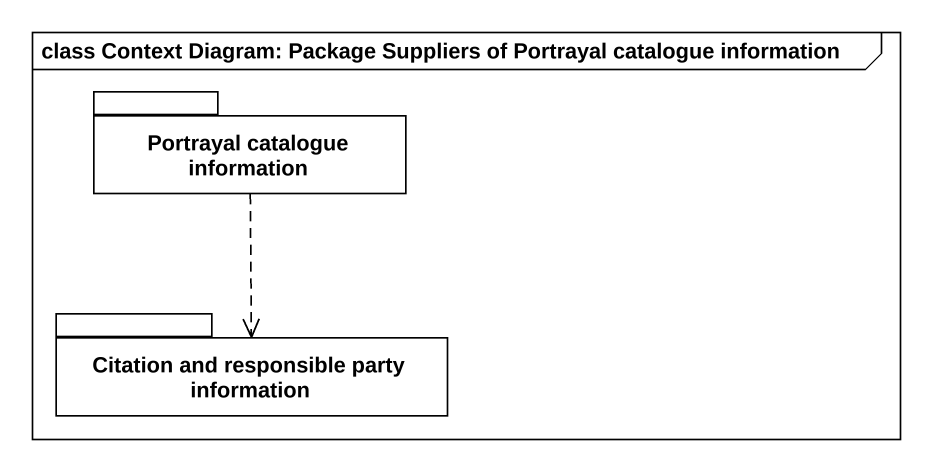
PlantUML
@startuml
mainframe class Context Diagram: Package Suppliers of Portrayal catalogue information
package "Portrayal catalogue information" as Portrayal_catalogue #FFFFFF {
}
package "Citation and responsible party information" as Citation_and_responsible #FFFFFF {
}
Portrayal_catalogue ..> Citation_and_responsible
Portrayal_catalogue ..> Citation_and_responsible
@enduml
